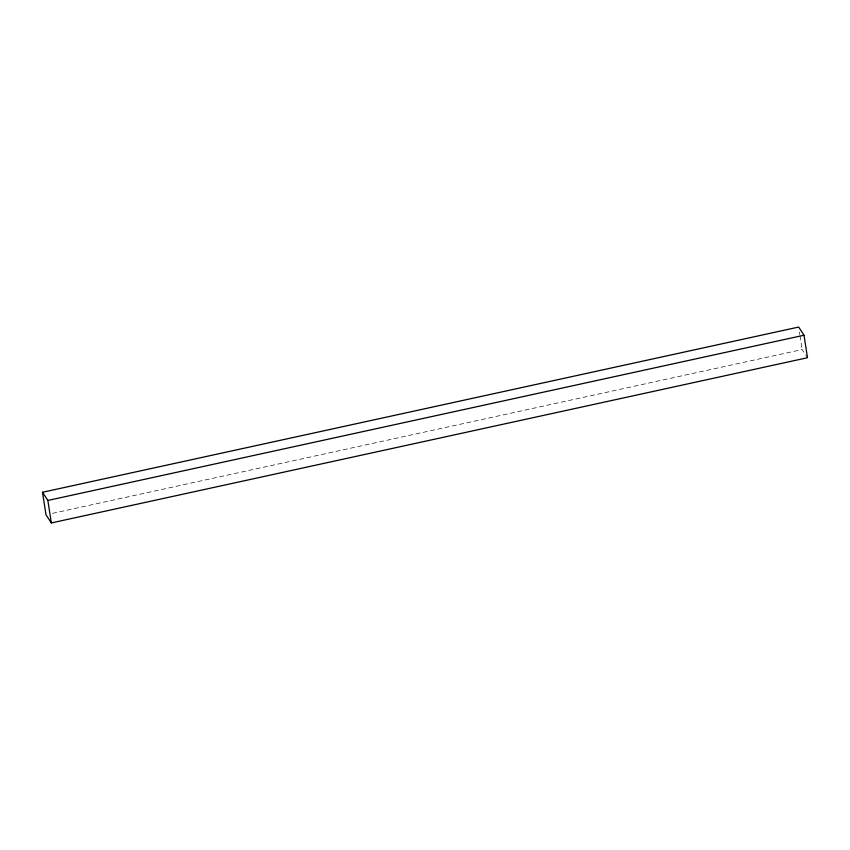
<?xml version="1.0" encoding="UTF-8"?>
<svg xmlns="http://www.w3.org/2000/svg" width="850" height="850" viewBox="0 0 850 850"><rect width="100%" height="100%" fill="white"/><g stroke="black" fill="none" stroke-linecap="round" stroke-linejoin="round"><path stroke-width="0.64" stroke-dasharray="4.25 3.19" d="M52.466 513.358L802.145 349.552L806.831 356.703M799.436 332.063L799.829 334.56M800.02 335.814L802.145 349.552"/><path stroke-width="1.27" d="M42.5 492.277L798.671 327.059L804.015 335.229L807.5 357.723L51.329 522.941L45.985 514.771L42.5 492.277L47.855 500.448L51.329 522.941M47.855 500.448L804.015 335.229"/></g></svg>
